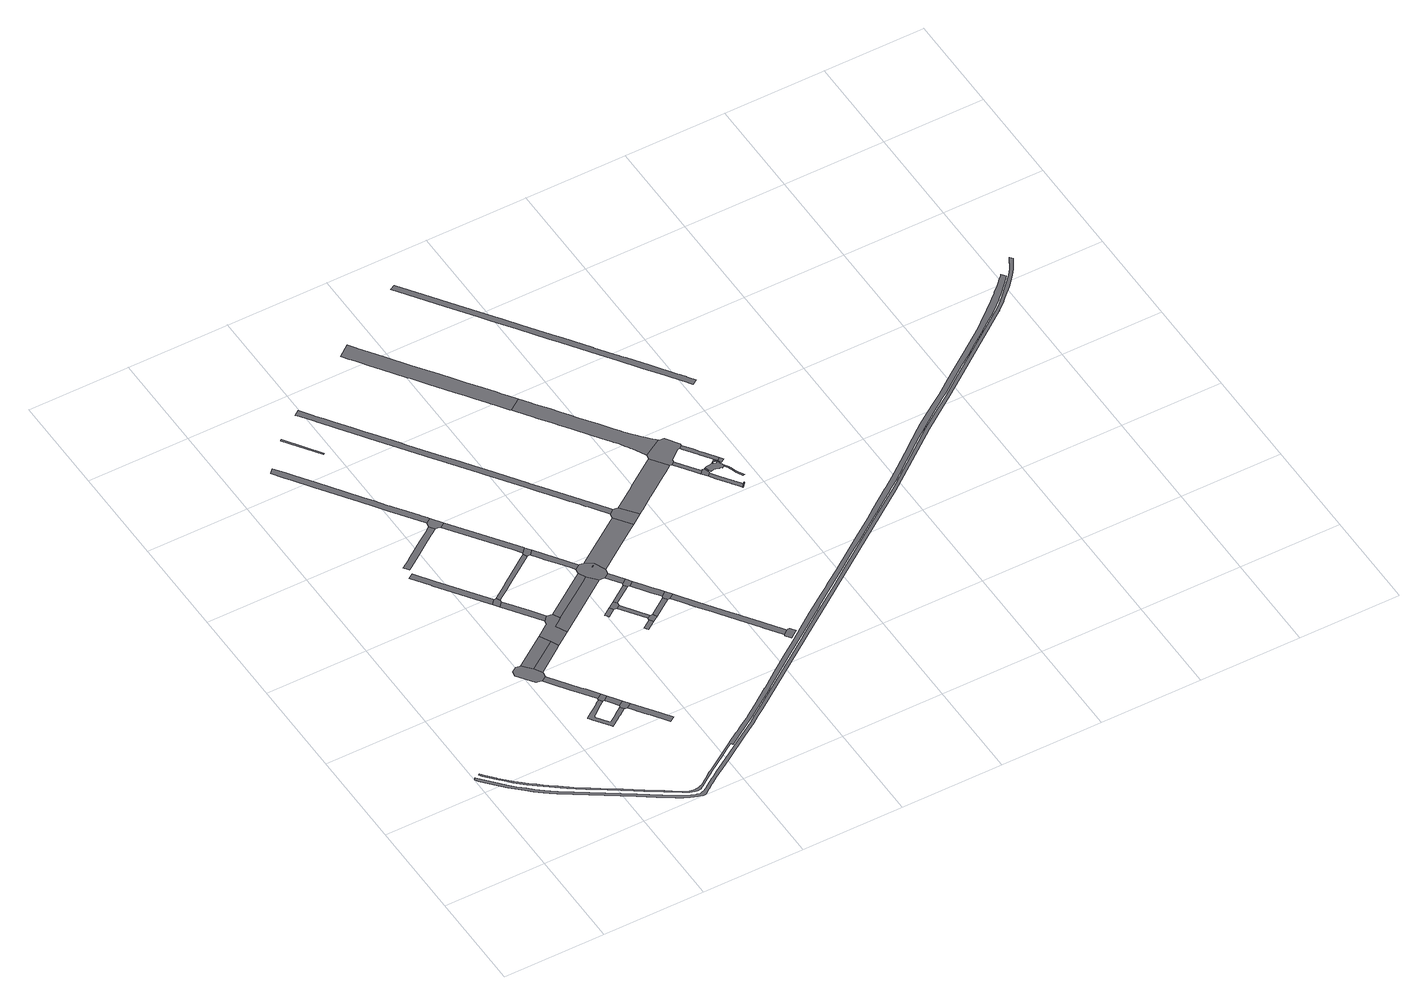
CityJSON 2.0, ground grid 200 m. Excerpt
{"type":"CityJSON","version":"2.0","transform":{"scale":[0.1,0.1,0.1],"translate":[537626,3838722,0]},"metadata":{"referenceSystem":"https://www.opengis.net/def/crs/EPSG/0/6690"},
"CityObjects":{
"road1":{"type":"Road","geometry":[{"type":"MultiSurface","lod":"1","boundaries":[[[0,1,2,3,4,5,6,7,8,9,10,11,12,13,14]]]}]},
"road2":{"type":"Road","attributes":{"RoadStructureAttribute.sectionType":"1"},"geometry":[{"type":"MultiSurface","lod":"1","boundaries":[[[15,16,17,18,19,20,21,22,23,24,25,26,27,28,29,30,31,32,33,34,35,36,37,38,39,40,41,42,43,44,45,46,47]]]}]},
"road3":{"type":"Road","attributes":{"RoadStructureAttribute.sectionType":"1"},"geometry":[{"type":"MultiSurface","lod":"1","boundaries":[[[48,49,50,51,8,7,52,53,54,55,56,57,58]]]}]},
"road4":{"type":"Road","geometry":[{"type":"MultiSurface","lod":"1","boundaries":[[[58,57,59,15,47,60,61,62]]]}]},
"road5":{"type":"Road","attributes":{"function":"1"},"geometry":[{"type":"MultiSurface","lod":"1","boundaries":[[[63,14,13,64,65,66]]]}]},
"road6":{"type":"Road","attributes":{"function":"1"},"geometry":[{"type":"MultiSurface","lod":"1","boundaries":[[[66,67,68,69,11,10,70,71]]]}]},
"road7":{"type":"Road","attributes":{"RoadStructureAttribute.sectionType":"1"},"geometry":[{"type":"MultiSurface","lod":"1","boundaries":[[[72,73,62,61,74,75,76,77]]]}]},
"road8":{"type":"Road","geometry":[{"type":"MultiSurface","lod":"1","boundaries":[[[78,79,77,76,80,81,30,29,82,83,84]]]}]},
"road9":{"type":"Road","attributes":{"RoadStructureAttribute.sectionType":"1"},"geometry":[{"type":"MultiSurface","lod":"1","boundaries":[[[85,86,87,88,89,90,91,92,93,94,95,96,97]]]}]},
"road10":{"type":"Road","attributes":{"RoadStructureAttribute.sectionType":"1"},"geometry":[{"type":"MultiSurface","lod":"1","boundaries":[[[98,99,84,83,100,101,102,103,104,105,106,107]]]}]},
"road11":{"type":"Road","geometry":[{"type":"MultiSurface","lod":"1","boundaries":[[[108,97,96,109,110,111,112,113]]]}]},
"road12":{"type":"Road","attributes":{"RoadStructureAttribute.sectionType":"1"},"geometry":[{"type":"MultiSurface","lod":"1","boundaries":[[[114,115,116,117,118,119,120,121,122,123,124,125,126,127,128]]]}]},
"road13":{"type":"Road","attributes":{"RoadStructureAttribute.sectionType":"1"},"geometry":[{"type":"MultiSurface","lod":"1","boundaries":[[[129,130,131,110,109,132,133]]]}]},
"road14":{"type":"Road","geometry":[{"type":"MultiSurface","lod":"1","boundaries":[[[134,133,132,135,136,63,66,71,137,138,139,140,141]]]}]},
"road15":{"type":"Road","attributes":{"RoadStructureAttribute.sectionType":"1"},"geometry":[{"type":"MultiSurface","lod":"1","boundaries":[[[142,143,144,145,146,147,148,149,150,151,152,153,154,155,156,157,158,159,160,161,162,163,164,165,166,167,168,169,170,171,172,173,174,175,176,177,178,179,180,181,182,183]]]}]},
"road16":{"type":"Road","attributes":{"RoadStructureAttribute.sectionType":"1"},"geometry":[{"type":"MultiSurface","lod":"1","boundaries":[[[184,185,186,187]]]}]},
"road17":{"type":"Road","attributes":{"RoadStructureAttribute.sectionType":"1"},"geometry":[{"type":"MultiSurface","lod":"1","boundaries":[[[188,189,190,191,192,193,113,112,194,195,196,197,198,199,200]]]}]},
"road18":{"type":"Road","geometry":[{"type":"MultiSurface","lod":"1","boundaries":[[[183,182,201,202,114,128,203,204,205,206]]]}]},
"road19":{"type":"Road","attributes":{"function":"1"},"geometry":[{"type":"MultiSurface","lod":"1","boundaries":[[[207,208,209,210,211,212,138,137,213,214]]]}]},
"road20":{"type":"Road","attributes":{"function":"3"},"geometry":[{"type":"MultiSurface","lod":"1","boundaries":[[[215,141,140,216,217,207]]]}]},
"road21":{"type":"Road","attributes":{"RoadStructureAttribute.sectionType":"1"},"geometry":[{"type":"MultiSurface","lod":"1","boundaries":[[[218,206,205,219,220,221,222,223]]]}]},
"road22":{"type":"Road","attributes":{"RoadStructureAttribute.sectionType":"1"},"geometry":[{"type":"MultiSurface","lod":"1","boundaries":[[[224,225,226,227,228,229]]]}]},
"road23":{"type":"Road","geometry":[{"type":"MultiSurface","lod":"1","boundaries":[[[223,222,230,231,188,200,232,233,234,235,236]]]}]},
"road24":{"type":"Road","geometry":[{"type":"MultiSurface","lod":"1","boundaries":[[[237,238,239,224,229,240,241,242,243,244]]]}]},
"road25":{"type":"Road","attributes":{"RoadStructureAttribute.sectionType":"1"},"geometry":[{"type":"MultiSurface","lod":"1","boundaries":[[[245,246,247,248,249]]]}]},
"road26":{"type":"Road","attributes":{"RoadStructureAttribute.sectionType":"1"},"geometry":[{"type":"MultiSurface","lod":"1","boundaries":[[[243,242,250,251]]]}]},
"road27":{"type":"Road","attributes":{"RoadStructureAttribute.sectionType":"1"},"geometry":[{"type":"MultiSurface","lod":"1","boundaries":[[[236,235,252,253,254,255,256,257,258]]]}]},
"road28":{"type":"Road","geometry":[{"type":"MultiSurface","lod":"1","boundaries":[[[251,250,259,260,245,249,261,262]]]}]},
"road29":{"type":"Road","attributes":{"RoadStructureAttribute.sectionType":"1"},"geometry":[{"type":"MultiSurface","lod":"1","boundaries":[[[263,237,244,264]]]}]},
"road30":{"type":"Road","geometry":[{"type":"MultiSurface","lod":"1","boundaries":[[[265,266,258,257,267,268,215,207,214,269,270,271,272,273,274,275,276,277,278,279,280,281,282,283,284,285,286]]]}]},
"road31":{"type":"Road","attributes":{"RoadStructureAttribute.sectionType":"1"},"geometry":[{"type":"MultiSurface","lod":"1","boundaries":[[[270,269,287,288]]]}]},
"road32":{"type":"Road","attributes":{"RoadStructureAttribute.sectionType":"1"},"geometry":[{"type":"MultiSurface","lod":"1","boundaries":[[[289,262,261,290]]]}]},
"road33":{"type":"Road","geometry":[{"type":"MultiSurface","lod":"1","boundaries":[[[288,287,291,263,264,292,293]]]}]},
"road34":{"type":"Road","attributes":{"RoadStructureAttribute.sectionType":"1"},"geometry":[{"type":"MultiSurface","lod":"1","boundaries":[[[294,295,296,293,292,297,298,299,300]]]}]},
"road35":{"type":"Road","attributes":{"RoadStructureAttribute.sectionType":"1"},"geometry":[{"type":"MultiSurface","lod":"1","boundaries":[[[301,302,303,304,305,306,307,308,309,310,311,312,313,314,315,316,317,318,319,320,321,322,323,324,325,326,327,328,329,330,331,332,333,334,335,336,337,338,339,340,341,342,343,344,345,346,347,348,349,350,351,352,353,354,355,356,357,358,359]]]}]},
"road36":{"type":"Road","geometry":[{"type":"MultiSurface","lod":"1","boundaries":[[[300,299,289,290,360,361,362]]]}]},
"road37":{"type":"Road","geometry":[{"type":"MultiSurface","lod":"1","boundaries":[[[363,364,365,366,286,285,367,273,272,368,369,370]]]}]},
"road38":{"type":"Road","attributes":{"RoadStructureAttribute.sectionType":"1"},"geometry":[{"type":"MultiSurface","lod":"1","boundaries":[[[371,372,373,374,375,376,377,362,361,378,379,380,381,382,383,384,385,386]]]}]},
"road39":{"type":"Road","geometry":[{"type":"MultiSurface","lod":"1","boundaries":[[[387,388,386,385,389,390,391,392,393,394,395]]]}]},
"road40":{"type":"Road","geometry":[{"type":"MultiSurface","lod":"1","boundaries":[[[359,358,363,370,396,397,398]]]}]},
"road41":{"type":"Road","geometry":[{"type":"MultiSurface","lod":"1","boundaries":[[[399,400,401,402,403,404,405,406,407,408,409,410,411,412,413,414,415,416,417,418,419,420,421,422,423,424,425,426,427,428,429,430,431,432,433,434]]]}]},
"road42":{"type":"Road","attributes":{"function":"3"},"geometry":[{"type":"MultiSurface","lod":"1","boundaries":[[[435,436,437,438,439,440,398,397,441,442,443,444,445,446,447,448,449,450]]]}]},
"road43":{"type":"Road","attributes":{"RoadStructureAttribute.sectionType":"1"},"geometry":[{"type":"MultiSurface","lod":"1","boundaries":[[[451,452,453,454,455,456,457,458,459,460,461,462,463,464,465,466,467,468,469,470,471,472,473,474,475,476,477,478,479,480,481,482,483,484,485,486,487,488,489,490,491,492,493,494,495,496,497,498,499,500,501,502,503,504,505,506,507,508,509,510,511,512,513,514,515,516,517,518,519,520,521,522,523,524,525,526,527,528,529,530,531,532,533,534,535,536,537,538,539,540,541,542,543,544,545,546,547,548,549,550,551,552,553,554,555,556,557,558,559,560,561,562,563,564,565,566,567,568,569,570,571,572,573,574,575,576,577,578,579,580,581,582,583,584,585,586,587,588,589,590,591,592,593,594,595,596,597,598,599,600,601,602,603,604,605,606,607,608,609,610,611,612,613,614,615,616,617,618,619,620,621,622,623,624,625,626,627,628,629,630,631,632,633,634,635,636,637,638,639,640,641,642,643,644,645,646,647,648,649,650,651,652,653,654,655,656,657,658,659,660]]]}]},
"road44":{"type":"Road","attributes":{"RoadStructureAttribute.sectionType":"1"},"geometry":[{"type":"MultiSurface","lod":"1","boundaries":[[[661,662,663,664,665,666,667,668,669,670,671,672,673,674,675,676,677,678,679,680,681,682,683,684,685,686,687,688,689,690,691,692,693,694,695,696,697,698,699,700,701,702,703,704,705,706,707,708,709,710,711,712,713,714,715,716,717,718,719,720,721,722,723,724,725,726,727,728,729,730,731,732,733,734,735,736,737,738,739,740,741,742,743,744,745,746,747,748,749,750,751,752,753,754,755,756,757,758,759,760,761,762,763,764,765,766,767,768,769,770,771,772]]]}]},
"road45":{"type":"Road","attributes":{"RoadStructureAttribute.sectionType":"1"},"geometry":[{"type":"MultiSurface","lod":"1","boundaries":[[[773,774,775,776,777,778,779,780,781,782,783,784,785,786,787,788,789,790,791,792,793,794,795,796,797,798,799,800,801,802,803,804,805,806,807,808,809,810,811,812,813,814,815,816,817,818,819,820,821,434,433]]]}]},
"road46":{"type":"Road","attributes":{"RoadStructureAttribute.sectionType":"1"},"geometry":[{"type":"MultiSurface","lod":"1","boundaries":[[[822,823,824,825,826,827]]]}]},
"road47":{"type":"Road","geometry":[{"type":"MultiSurface","lod":"1","boundaries":[[[828,829,797,796,435,450,830,831,824,823,832,833,834,835,836,837,838,839,840,841]]]}]},
"road48":{"type":"Road","geometry":[{"type":"MultiSurface","lod":"1","boundaries":[[[842,843,844,845,827,826,846,847,848,849,850]]]}]},
"road49":{"type":"Road","attributes":{"RoadStructureAttribute.sectionType":"1"},"geometry":[{"type":"MultiSurface","lod":"1","boundaries":[[[851,852,850,849,853]]]}]},
"road50":{"type":"Road","attributes":{"RoadStructureAttribute.sectionType":"1"},"geometry":[{"type":"MultiSurface","lod":"1","boundaries":[[[854,855,856,857,858,847,846,859,860,861,862,863,864]]]}]},
"road51":{"type":"Road","geometry":[{"type":"MultiSurface","lod":"1","boundaries":[[[864,863,865,866]]]}]},
"road52":{"type":"Road","geometry":[{"type":"MultiSurface","lod":"1","boundaries":[[[867,868,869,870,871,872,851,853,873,874,875,876,877,878,879,880,881,882,883,884,885,886,887,888,889,890,891,892,893,894,895,896,897,898,899]]]}]},
"road53":{"type":"Road","attributes":{"RoadStructureAttribute.sectionType":"1"},"geometry":[{"type":"MultiSurface","lod":"1","boundaries":[[[900,864,866,901]]]}]},
"road54":{"type":"Road","attributes":{"RoadStructureAttribute.sectionType":"1"},"geometry":[{"type":"MultiSurface","lod":"1","boundaries":[[[902,903,904,905,906,839,838,907,908,909,910,911,912]]]}]},
"road55":{"type":"Road","geometry":[{"type":"MultiSurface","lod":"1","boundaries":[[[913,914,915,916,917,918,867,899,919,920,921,922,923,924,925,890,889]]]}]},
"road56":{"type":"Road","geometry":[{"type":"MultiSurface","lod":"1","boundaries":[[[911,889,888,926]]]}]},
"road57":{"type":"Road","attributes":{"RoadStructureAttribute.sectionType":"1"},"geometry":[{"type":"MultiSurface","lod":"1","boundaries":[[[927,928,929,930,931,932,933,934,884,883,935,936,937,938,939,940,941,942,943]]]}]},
"road58":{"type":"Road","geometry":[{"type":"MultiSurface","lod":"1","boundaries":[[[912,911,926,944,945,946]]]}]},
"road59":{"type":"Road","attributes":{"RoadStructureAttribute.sectionType":"1"},"geometry":[{"type":"MultiSurface","lod":"1","boundaries":[[[947,948,949,950,951,952,953,954,955,956,957,958,959,960,961,962,963,964,965,966,967,968,969,970,971,972,973,974,975,976,977,978,979,980,981,982,983,984,985,986,987]]]}]}
},
"vertices":[
[2088,4315,0],[2012,4328,0],[1914,4259,0],[1901,4182,0],[1897,4160,0],[2137,3839,0],[2158,3835,0],[2239,3816,0],[2339,3882,0],[2349,3970,0],[2351,3991,0],[2265,4135,0],[2263,4135,0],[2259,4143,0],[2109,4311,0],
[2834,2916,0],[2762,2865,0],[2748,2854,0],[2477,2657,0],[2447,2635,0],[2458,2619,0],[2472,2600,0],[2497,2565,0],[2718,2261,0],[2731,2243,0],[2752,2258,0],[2894,2359,0],[2942,2393,0],[2967,2411,0],[3110,2512,0],[3061,2579,0],[2920,2476,0],[2895,2458,0],[2893,2456,0],[2762,2361,0],[2760,2361,0],[2738,2363,0],[2732,2363,0],[2643,2482,0],[2628,2505,0],[2570,2586,0],[2571,2592,0],[2574,2600,0],[2580,2616,0],[2584,2629,0],[2599,2640,0],[2795,2790,0],[2884,2857,0],
[2779,3259,0],[2727,3332,0],[2454,3719,0],[2350,3867,0],[2323,3697,0],[2356,3650,0],[2541,3387,0],[2630,3262,0],[2633,3257,0],[2847,2956,0],[2944,3025,0],
[2835,2919,0],[2887,2860,0],[2914,2861,0],[3011,2930,0],
[2750,4768,0],[2267,4148,0],[2684,4439,0],[2853,4558,0],
[2757,4489,0],[2542,4335,0],[2492,4298,0],[2828,4333,0],[2928,4404,0],
[3097,2808,0],[3078,2836,0],[2989,2756,0],[3001,2738,0],[3080,2626,0],[3177,2695,0],
[3235,2613,0],[3196,2668,0],[3078,2614,0],[3075,2589,0],[3137,2508,0],[3165,2505,0],[3263,2574,0],
[2336,6216,0],[2179,6436,0],[2020,6659,0],[1947,6762,0],[1895,6835,0],[1641,7192,0],[1545,7122,0],[1790,6775,0],[1797,6766,0],[2181,6223,0],[2429,5879,0],[2449,5850,0],[2534,5939,0],
[3502,2239,0],[3465,2292,0],[3209,2442,0],[3223,2423,0],[3230,2414,0],[3272,2356,0],[3396,2182,0],[3405,2169,0],[3642,1836,0],[3740,1906,0],
[2572,5929,0],[2531,5735,0],[2616,5824,0],[2618,5847,0],[2619,5864,0],[2583,5937,0],
[2478,8024,0],[2360,7940,0],[2165,7802,0],[1832,7565,0],[1729,7492,0],[1619,7414,0],[1611,7408,0],[1584,7389,0],[1655,7293,0],[1689,7317,0],[1899,7466,0],[2167,7657,0],[2413,7831,0],[2429,7842,0],[2548,7926,0],
[2930,5385,0],[2766,5614,0],[2732,5661,0],[3023,5045,0],[3109,5135,0],
[3122,5116,0],[3005,4950,0],[2981,4933,0],[3216,4610,0],[3108,4831,0],[3251,4933,0],[3290,4960,0],[3220,5103,0],
[2575,8217,0],[2566,8230,0],[2504,8317,0],[2479,8351,0],[2423,8431,0],[2320,8575,0],[2244,8681,0],[2174,8779,0],[2156,8805,0],[2132,8839,0],[1975,9063,0],[1865,9219,0],[1849,9242,0],[1779,9341,0],[1758,9372,0],[1627,9557,0],[1542,9678,0],[1509,9724,0],[1355,9941,0],[1200,10161,0],[1112,10285,0],[1011,10428,0],[880,10613,0],[793,10533,0],[934,10331,0],[950,10307,0],[1014,10216,0],[1259,9867,0],[1509,9516,0],[1611,9370,0],[1612,9370,0],[1767,9150,0],[1920,8933,0],[1921,8932,0],[2021,8789,0],[2034,8770,0],[2068,8721,0],[2153,8601,0],[2158,8594,0],[2207,8526,0],[2494,8123,0],[2593,8193,0],
[1819,10454,0],[1837,10480,0],[1375,11147,0],[1347,11123,0],
[3529,6612,0],[3430,6541,0],[3381,6507,0],[3323,6465,0],[2940,6191,0],[2846,6124,0],[2645,5881,0],[2843,6023,0],[2917,6076,0],[3024,6152,0],[3111,6214,0],[3195,6274,0],[3565,6539,0],
[2491,8103,0],[2481,8045,0],[2569,7923,0],[2626,7913,0],[2647,7909,0],[2745,7979,0],
[4175,5588,0],[4168,5580,0],[4158,5573,0],[4131,5553,0],[3904,5393,0],[3323,4982,0],[3589,4876,0],[4345,5413,0],
[4110,5736,0],[3322,4983,0],[3906,5397,0],
[3620,6752,0],[3311,6979,0],[3342,6934,0],[3433,6808,0],[3544,6652,0],[3628,6741,0],
[4143,4737,0],[3984,4622,0],[4006,4589,0],[4027,4555,0],[4029,4557,0],[4189,4674,0],
[3538,6635,0],[3531,6618,0],[3580,6549,0],[3585,6552,0],[3599,6548,0],[3624,6540,0],[3708,6629,0],
[4273,4831,0],[4172,4758,0],[4165,4753,0],[4190,4674,0],[4218,4667,0],[4244,4660,0],[4318,4703,0],[4320,4766,0],
[4584,4131,0],[4407,4009,0],[4432,3973,0],[4456,3938,0],[4633,4059,0],
[4586,4186,0],[4658,4224,0],
[3728,6394,0],[3788,6311,0],[3942,6096,0],[3996,6019,0],[4085,5896,0],[4127,5838,0],[4223,5908,0],
[4585,4154,0],[4584,4151,0],[4748,4138,0],[4698,4215,0],
[4627,5086,0],[4677,5022,0],
[4279,5898,0],[4244,5904,0],[4124,5815,0],[4113,5753,0],[4446,5396,0],[4544,5465,0],[4560,5562,0],[4561,5567,0],[4470,5796,0],[4452,5779,0],[4440,5766,0],[4400,5731,0],[4396,5729,0],[4393,5728,0],[4389,5729,0],[4388,5731,0],[4387,5734,0],[4387,5735,0],[4387,5740,0],[4395,5746,0],[4468,5797,0],[4324,5891,0],
[4639,5125,0],[4737,5194,0],
[5058,4471,0],[5111,4396,0],
[4637,5117,0],[4716,5017,0],[4813,5086,0],
[5101,4682,0],[5017,4800,0],[4923,4932,0],[4919,4731,0],[4955,4682,0],[5071,4517,0],[5168,4586,0],
[5367,6828,0],[4984,7368,0],[4655,7831,0],[4506,8041,0],[4494,8057,0],[4136,8562,0],[4104,8607,0],[3977,8786,0],[3680,9205,0],[3657,9237,0],[3605,9310,0],[3548,9389,0],[3338,9685,0],[3165,9928,0],[3117,9997,0],[3107,10010,0],[2777,10476,0],[2716,10562,0],[2567,10772,0],[2353,11073,0],[2254,11211,0],[2250,11217,0],[2236,11237,0],[2176,11322,0],[2130,11386,0],[2050,11502,0],[1986,11595,0],[1886,11527,0],[1932,11461,0],[2090,11236,0],[2132,11176,0],[2156,11142,0],[2461,10714,0],[2469,10703,0],[2684,10398,0],[2860,10150,0],[2950,10025,0],[3020,9925,0],[3401,9388,0],[3423,9357,0],[3508,9240,0],[3515,9230,0],[3559,9168,0],[3583,9134,0],[3684,8993,0],[3882,8717,0],[3947,8625,0],[4408,7974,0],[4537,7792,0],[4647,7638,0],[4816,7399,0],[4884,7304,0],[4887,7300,0],[4983,7165,0],[5058,7060,0],[5090,7015,0],[5173,6898,0],[5323,6684,0],[5419,6754,0],
[5139,4398,0],[5155,4399,0],[5252,4468,0],
[5307,6585,0],[5263,6554,0],[4334,5898,0],[4331,5896,0],[4473,5801,0],[5040,5905,0],[5473,6213,0],[5538,6260,0],
[6315,2973,0],[6274,3031,0],[6224,3100,0],[5998,3418,0],[5968,3461,0],[5889,3571,0],[5520,4090,0],[5295,4202,0],[5424,4020,0],[5627,3735,0],[5696,3637,0],[5902,3348,0],[6162,2981,0],[6176,2961,0],[6403,2641,0],[6500,2712,0],
[6530,2711,0],[6502,2712,0],[6396,2594,0],[6467,2496,0],[6593,2588,0],[6594,2590,0],[6607,2600,0],[6626,2614,0],[6553,2711,0],
[5753,6413,0],[5768,6423,0],[5518,6737,0],
[5373,9917,0],[5270,10064,0],[5213,10143,0],[5186,10182,0],[5141,10245,0],[4999,10443,0],[4813,10706,0],[4664,10916,0],[4528,11107,0],[4273,11466,0],[4202,11567,0],[3948,11924,0],[3832,12088,0],[3632,12370,0],[3625,12380,0],[3522,12526,0],[3287,12342,0],[3377,12214,0],[3391,12195,0],[3492,12052,0],[3586,11921,0],[3588,11917,0],[3747,11693,0],[4019,11310,0],[4032,11291,0],[4248,10987,0],[4420,10744,0],[4543,10571,0],[4642,10431,0],[4756,10270,0],[4897,10072,0],[4923,10035,0],[4964,9977,0],[5133,9739,0],[5147,9720,0],[5391,9893,0],
[6574,7487,0],[6508,7440,0],[5991,7073,0],[5943,7038,0],[5879,6993,0],[5672,6846,0],[5810,6453,0],[5852,6483,0],[6129,6680,0],[6140,6688,0],[6223,6747,0],[6371,6852,0],[6479,6928,0],[6628,7034,0],[6658,7055,0],[6808,7161,0],
[14086,8201,0],[14074,8187,0],[14073,8185,0],[14035,8147,0],[14031,8144,0],[13889,8004,0],[13766,7884,0],[13756,7874,0],[13647,7775,0],[13537,7676,0],[13524,7666,0],[13329,7502,0],[13316,7491,0],[13195,7391,0],[13034,7260,0],[12975,7216,0],[12962,7206,0],[12855,7127,0],[12728,7033,0],[12491,6857,0],[12330,6740,0],[12174,6625,0],[11991,6490,0],[11679,6258,0],[11517,6145,0],[11258,5967,0],[11033,5810,0],[10923,5729,0],[10558,5435,0],[10433,5335,0],[10154,5112,0],[10039,5020,0],[9944,4949,0],[9747,4805,0],[9704,4774,0],[9288,4470,0],[9085,4310,0],[8737,4066,0],[8466,3871,0],[8366,3799,0],[8004,3541,0],[7985,3527,0],[7699,3325,0],[7588,3248,0],[7385,3105,0],[7367,3093,0],[7042,2859,0],[6710,2618,0],[6619,2549,0],[6443,2420,0],[6124,2191,0],[5784,1946,0],[5457,1700,0],[5447,1693,0],[5085,1434,0],[4848,1265,0],[4810,1239,0],[4748,1200,0],[4620,1117,0],[4504,1042,0],[4459,1014,0],[4245,875,0],[4229,865,0],[4221,860,0],[4123,796,0],[3953,684,0],[3621,464,0],[3582,436,0],[3452,344,0],[3383,294,0],[3344,267,0],[3310,245,0],[3286,232,0],[3275,228,0],[3259,221,0],[3239,216,0],[3216,210,0],[3195,208,0],[3169,205,0],[3140,205,0],[3133,205,0],[3114,206,0],[3090,210,0],[3053,220,0],[2962,267,0],[2952,274,0],[2796,382,0],[2684,459,0],[2396,645,0],[2235,758,0],[2086,855,0],[1936,952,0],[1925,959,0],[1765,1063,0],[1617,1161,0],[1604,1170,0],[1438,1279,0],[1312,1371,0],[1301,1379,0],[1163,1488,0],[1033,1589,0],[956,1650,0],[867,1721,0],[761,1806,0],[751,1815,0],[671,1885,0],[570,1977,0],[468,2077,0],[361,2192,0],[351,2203,0],[215,2358,0],[152,2438,0],[126,2421,0],[176,2358,0],[338,2170,0],[470,2031,0],[547,1950,0],[726,1788,0],[871,1675,0],[1034,1546,0],[1184,1426,0],[1273,1352,0],[1397,1263,0],[1543,1166,0],[1852,963,0],[2236,712,0],[2377,617,0],[2666,427,0],[2734,384,0],[2778,355,0],[2938,252,0],[3044,192,0],[3082,179,0],[3129,165,0],[3131,165,0],[3167,156,0],[3193,152,0],[3211,152,0],[3233,156,0],[3253,165,0],[3271,174,0],[3296,191,0],[3307,199,0],[3468,320,0],[3600,409,0],[3640,436,0],[3965,652,0],[4143,768,0],[4239,832,0],[4254,841,0],[4256,839,0],[4279,806,0],[4546,975,0],[4642,1035,0],[4663,1049,0],[4875,1197,0],[5493,1629,0],[5575,1687,0],[6273,2196,0],[7211,2868,0],[7327,2956,0],[7366,2984,0],[7577,3133,0],[7608,3154,0],[7945,3397,0],[8032,3461,0],[8310,3666,0],[8512,3806,0],[8672,3917,0],[9002,4153,0],[9273,4345,0],[9293,4358,0],[9412,4447,0],[9580,4568,0],[9729,4675,0],[9778,4711,0],[9848,4763,0],[9963,4847,0],[10097,4951,0],[10223,5050,0],[10367,5168,0],[10553,5310,0],[10714,5437,0],[10845,5543,0],[10987,5647,0],[11113,5741,0],[11232,5829,0],[11471,6002,0],[11572,6070,0],[11664,6134,0],[11811,6243,0],[11994,6374,0],[12362,6648,0],[12617,6833,0],[12819,6984,0],[12858,7013,0],[13069,7165,0],[13277,7322,0],[13466,7464,0],[13587,7565,0],[13636,7606,0],[13689,7651,0],[13710,7670,0],[13772,7727,0],[13827,7777,0],[13837,7787,0],[14025,7984,0],[14106,8079,0],[14136,8115,0],[14149,8131,0],
[53,2291,0],[291,2016,0],[405,1895,0],[498,1801,0],[627,1682,0],[738,1583,0],[869,1475,0],[954,1408,0],[1063,1334,0],[2207,576,0],[2492,381,0],[2758,199,0],[2781,185,0],[2811,167,0],[2881,125,0],[2982,76,0],[3113,31,0],[3150,18,0],[3210,4,0],[3233,4,0],[3254,6,0],[3256,7,0],[3275,17,0],[3357,80,0],[3384,100,0],[3431,136,0],[3511,194,0],[3599,254,0],[3615,265,0],[3824,395,0],[4020,521,0],[4569,882,0],[4844,1059,0],[4993,1163,0],[5152,1277,0],[6641,2346,0],[6748,2423,0],[7214,2758,0],[9847,4643,0],[10140,4874,0],[11100,5618,0],[11587,5970,0],[11819,6130,0],[12177,6394,0],[13609,7457,0],[13613,7454,0],[13613,7460,0],[13692,7526,0],[13769,7597,0],[13853,7677,0],[14055,7879,0],[14239,8081,0],[14335,8210,0],[14464,8427,0],[14466,8431,0],[14425,8488,0],[14421,8481,0],[14285,8244,0],[14194,8118,0],[13813,7722,0],[13652,7570,0],[13559,7495,0],[12176,6470,0],[11768,6170,0],[11480,5969,0],[11064,5668,0],[9941,4792,0],[9812,4693,0],[9293,4320,0],[8199,3538,0],[7682,3164,0],[7213,2830,0],[6645,2422,0],[6605,2393,0],[5116,1325,0],[4960,1211,0],[4811,1109,0],[4536,931,0],[3987,574,0],[3706,393,0],[3599,325,0],[3567,303,0],[3537,284,0],[3396,183,0],[3320,130,0],[3309,122,0],[3269,97,0],[3244,88,0],[3232,84,0],[3189,78,0],[3152,80,0],[3129,86,0],[3107,92,0],[3029,122,0],[2966,149,0],[2906,180,0],[2814,238,0],[2780,259,0],[2602,382,0],[2239,626,0],[1095,1385,0],[989,1456,0],[906,1520,0],[777,1629,0],[666,1728,0],[540,1844,0],[447,1935,0],[338,2054,0],[98,2332,0],[40,2396,0],[38,2399,0],[3,2350,0],
[5334,9457,0],[5369,9408,0],[5432,9320,0],[5599,9085,0],[5631,9039,0],[5652,9010,0],[5662,8995,0],[5806,8794,0],[6028,8482,0],[6201,8237,0],[6224,8205,0],[6257,8158,0],[6267,8145,0],[6317,8074,0],[6340,8037,0],[6388,7960,0],[6423,7903,0],[6446,7867,0],[6449,7862,0],[6497,7773,0],[6551,7674,0],[6590,7600,0],[6593,7595,0],[6598,7584,0],[6952,7794,0],[6921,7828,0],[6903,7849,0],[6798,7965,0],[6794,7969,0],[6793,7971,0],[6718,8055,0],[6698,8078,0],[6626,8167,0],[6582,8221,0],[6561,8247,0],[6536,8281,0],[6509,8320,0],[6419,8446,0],[6272,8654,0],[6048,8968,0],[5937,9126,0],[5933,9131,0],[5897,9182,0],[5843,9257,0],[5733,9411,0],[5677,9489,0],[5638,9544,0],[5577,9631,0],[5517,9716,0],
[7159,6856,0],[6911,7206,0],[6848,7157,0],[7094,6810,0],[7159,6719,0],[7215,6778,0],
[7034,7775,0],[6962,7782,0],[6809,7162,0],[6810,7163,0],[6910,7209,0],[6912,7244,0],[6912,7252,0],[7114,7422,0],[7127,7434,0],[7150,7432,0],[7166,7430,0],[7225,7485,0],[7233,7523,0],[7062,7772,0],
[7258,6773,0],[7251,6780,0],[7239,6793,0],[7219,6780,0],[7241,6604,0],[7297,6662,0],[7321,6679,0],[7304,6707,0],[7278,6785,0],
[7307,6800,0],[7294,6795,0],[7329,6720,0],
[7574,6272,0],[7570,6279,0],[7560,6292,0],[7558,6295,0],[7397,6522,0],[7332,6476,0],[7493,6249,0],[7504,6232,0],[7509,6226,0],[7615,6077,0],[7672,6137,0],
[7626,6061,0],[7684,6121,0],
[7455,6842,0],[7426,6822,0],[7390,6821,0],[7366,6818,0],[7344,6812,0],[7320,6806,0],[7349,6684,0],[7352,6678,0],[7382,6687,0],[7414,6693,0],[7446,6692,0],[7468,6686,0],[7489,6678,0],[7512,6660,0],[7532,6684,0],[7566,6648,0],[7602,6677,0],[7623,6691,0],[7596,6734,0],[7605,6738,0],[7572,6785,0],[7583,6791,0],[7564,6840,0],[7547,6824,0],[7553,6813,0],[7533,6800,0],[7532,6800,0],[7508,6809,0],[7492,6813,0],[7481,6817,0],[7463,6818,0],[7463,6821,0],[7463,6826,0],
[7707,6163,0],[7705,6138,0],
[7471,7136,0],[7450,7167,0],[7428,7197,0],[7358,7297,0],[7228,7481,0],[7168,7428,0],[7191,7395,0],[7373,7137,0],[7384,7121,0],[7577,6847,0],[7642,6894,0],
[7554,6852,0],[7540,6872,0],[7536,6878,0],[7530,6886,0],[7526,6891,0],[7515,6884,0],[7467,6832,0],[7513,6863,0],[7519,6867,0],[7522,6862,0],[7525,6857,0],[7527,6854,0],[7535,6842,0],
[7595,6798,0],
[7752,6398,0],[7731,6443,0],[7715,6487,0],[7701,6535,0],[7686,6582,0],[7682,6593,0],[7671,6618,0],[7652,6649,0],[7631,6635,0],[7649,6606,0],[7663,6573,0],[7677,6528,0],[7691,6479,0],[7708,6433,0],[7730,6386,0],[7777,6310,0],[7807,6310,0],
[7613,6774,0],[7625,6779,0],[7690,6826,0],
[8158,8862,0],[8153,8869,0],[8084,8966,0],[8076,8978,0],[7755,9431,0],[7494,9798,0],[7484,9812,0],[7428,9891,0],[7421,9901,0],[7373,9968,0],[7198,10212,0],[7146,10285,0],[7139,10295,0],[6794,10782,0],[6682,10939,0],[6437,11285,0],[6346,11414,0],[6147,11695,0],[6055,11823,0],[5969,11945,0],[5649,12395,0],[5286,12906,0],[4967,13353,0],[4863,13295,0],[5141,12904,0],[5471,12441,0],[5823,11943,0],[5936,11784,0],[6022,11662,0],[6244,11350,0],[6445,11066,0],[6582,10873,0],[6714,10688,0],[7141,10086,0],[7342,9807,0],[7610,9430,0],[7865,9071,0],[8052,8805,0],[8057,8798,0],[8166,8643,0],[8262,8715,0]
]}
